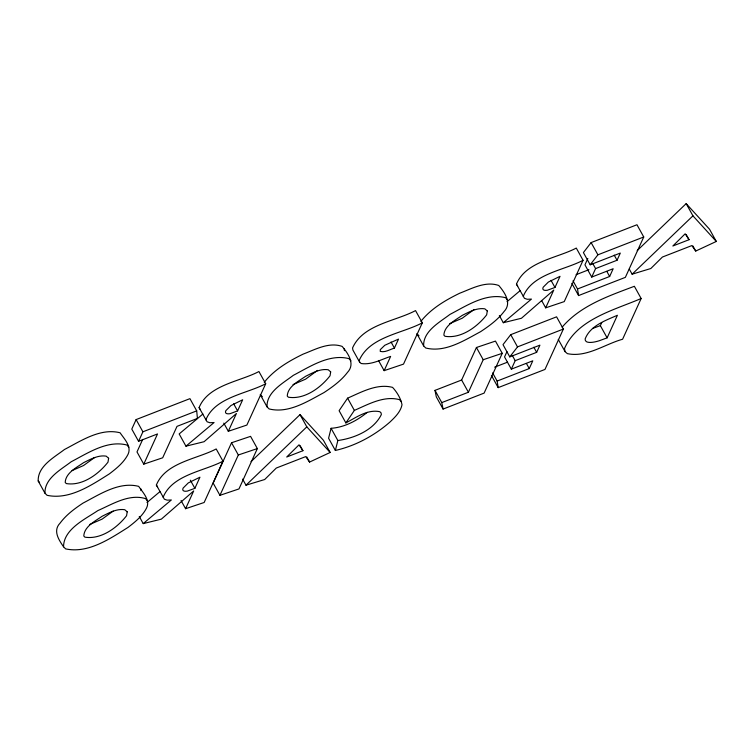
<?xml version="1.0" encoding="UTF-8"?>
<svg xmlns="http://www.w3.org/2000/svg" width="754" height="754" viewBox="0 0 754 754"><rect width="100%" height="100%" fill="white"/><g stroke="black" fill="none" stroke-linecap="round" stroke-linejoin="round"><path stroke-width="1.13" d="M139.264 516.471L143.213 523.606L171.347 499.968L167.162 500.156L164.363 499.205L156.361 485.048C165.55 462.353 197.19 459.063 216.191 448.95L222.967 461.175L204.155 502.494L185.588 508.714L181.064 500.562M163.137 497.282C172.327 474.577 203.966 471.288 222.967 461.175M202.901 414.012L179.169 433.946L185.946 446.179L214.07 422.542L209.885 422.73L207.086 421.778L199.084 407.622C208.274 384.917 239.913 381.637 258.924 371.524L265.7 383.748L246.878 425.058L228.311 431.288L223.797 423.135M205.861 419.846C215.05 397.141 246.69 393.861 265.7 383.748M499.355 315.596L503.304 322.721L531.438 299.093L527.253 299.272L524.454 298.32L516.452 284.173C525.642 261.468 557.272 258.179 576.282 248.066L583.059 260.29L564.246 301.609L545.679 307.839L541.721 300.705M523.229 296.397C532.418 273.693 564.049 270.413 583.059 260.29M331.081 428.3L328.584 438.234L335.36 450.458C355.539 445.85 374.276 435.689 389.856 422.136C394.964 417.264 400.544 411.967 402.014 404.766C400.808 398.395 396.953 392.108 392.57 387.377C377.009 383.286 361.515 392.118 347.594 398.169L339.102 410.694L345.879 422.919C356.095 417.499 367.65 409.054 379.837 411.722L381.062 412.872L381.354 414.549C373.692 430.223 354.333 438.272 337.858 440.524L331.081 428.3C344.521 427.367 356.925 420.732 367.236 412.363M335.36 450.458L337.858 440.524M143.769 464.153L162.685 457.791L177.002 426.368L197.416 418.423L196.709 410.873L189.933 398.649L136.125 419.582L131.79 429.092L138.566 441.316L157.529 433.936L143.769 464.153L136.992 451.929L142.685 439.422M138.566 441.316L142.902 431.806L196.709 410.873M185.588 508.714L193.693 490.929L161.356 519.138L143.213 523.606M194.871 488.338L199.933 477.207L188.255 482.946L183.118 488.083A13.892 4.411 -29 0 0 187.218 491.137L194.871 488.338L190.347 480.185M228.311 431.288L236.417 413.494L204.08 441.712L185.946 446.179M237.595 410.902L242.665 399.78L230.978 405.52L225.842 410.657A13.892 4.411 -29 0 0 229.951 413.71L237.595 410.902L233.646 403.776M231.544 442.758L213.165 483.107L219.942 495.331L238.971 488.931L257.35 448.583L250.573 436.359L231.544 442.758L238.321 454.982L219.942 495.331M384.144 370.657L390.638 356.388C381.175 359.535 371.449 365.049 361.213 363.522L359.667 362.25L352.891 350.026L352.561 347.933C362.947 324.409 395.445 321.345 415.539 310.591L422.315 322.825L403.513 364.116L384.144 370.657L378.489 360.469M394.417 348.084L398.517 339.093L384.785 345.275L380.28 349.668L380.261 351.392C385.143 352.768 389.865 349.441 394.417 348.084L391.034 341.977M461.627 380.016L476.434 347.5L495.463 341.091L502.239 353.324L484.115 393.107L443.079 409.073L436.302 396.849L435.001 390.374L461.627 380.016L468.404 392.25L441.778 402.598L443.079 409.073M468.404 392.25L483.21 359.724L502.239 353.324M506.961 351.628L504.549 356.934L511.325 369.158L532.786 360.808L529.251 368.574L497.122 381.072L498.187 387.631L544.972 369.441L563.361 329.064L556.584 316.831L510.731 334.672L503.003 344.653L509.779 356.878L539.921 345.153L536.65 352.335L515.189 360.676L511.325 369.158M545.679 307.839L553.775 290.045L521.438 318.263L503.304 322.721M554.963 287.453L560.024 276.332L548.337 282.071L543.2 287.199A13.892 4.411 -29 0 0 547.31 290.262L554.963 287.453L551.004 280.318M587.837 258.49L584.944 264.852L591.72 277.076L613.181 268.726L609.647 276.492L577.517 288.989L578.582 295.559L625.358 277.359L643.746 236.982L636.97 224.749L591.127 242.59L583.398 252.571L590.175 264.795L620.316 253.071L617.045 260.253L595.585 268.594L591.72 277.076M592.465 328.527L600.344 325.624L601.749 322.542M607.121 337.849L617.413 315.257C605.519 320.525 590.146 325.756 585.142 338.97L585.415 340.667L586.631 341.798A26.503 8.407 -29 0 0 599.241 340.751L607.121 337.849L600.344 325.624M562.145 327.17C580.552 305.521 608.657 295.992 634.368 286.284L641.145 298.509L622.597 339.243C604.755 344.182 586.706 357.764 567.347 353.635L565.038 351.618L558.262 339.394M345.879 422.919L354.371 410.402C368.291 404.342 383.786 395.511 399.347 399.611L401.533 401.703M509.779 356.878L517.508 346.897L563.361 329.064M590.175 264.795L597.903 254.814L643.746 236.982M264.239 382.325C274.324 369.611 288.716 361.138 303.108 354.135C315.247 349.517 328.923 341.788 342.137 346.397C348.169 353.466 355.511 364.078 347.424 372.467C341.119 380.732 332.571 386.887 323.984 392.589C307.547 401.392 288.471 413.786 269.131 408.941L267.02 406.83L260.243 394.606L262.354 396.708M420.864 321.402C430.949 308.688 445.341 300.215 459.733 293.212C471.863 288.594 485.548 280.865 498.752 285.474C504.794 292.543 512.126 303.155 504.049 311.543C497.734 319.809 489.195 325.964 480.609 331.666C464.162 340.459 445.096 352.863 425.756 348.009L423.635 345.907L416.858 333.683M251.035 461.637L300.035 414.634L323.391 440.242L330.167 452.466L309.583 462.061L305.709 456.604L276.284 468.046L264.682 479.525L245.983 485.208L242.599 479.092M245.983 485.208L306.812 426.858L300.035 414.634M637.177 250.62L686.168 203.618L709.523 229.225L716.3 241.45L695.725 251.054L691.842 245.587L662.417 257.039L650.825 268.518L632.125 274.192L629.298 269.103M632.125 274.192L692.945 215.842L686.168 203.618M94.636 457.489L83.562 465.52L72.064 470.59M113.213 511.071L102.148 519.101L89.594 524.539M317.472 370.421L305.615 379.149L293.061 384.578M474.087 309.498L462.24 318.216L449.686 323.654M146.992 502.513L160.178 491.438M507.074 301.638L520.26 290.554M422.315 322.825C402.221 333.57 369.724 336.642 359.338 360.158L359.667 362.25M576.094 274.682L588.94 269.687M689.052 239.697L672.851 246.002L685.169 233.797L689.052 239.697L686.225 234.607M641.145 298.509C614.519 309.998 577.074 319.149 564.492 348.574L565.038 351.618M494.624 367.179L507.48 362.184M302.91 450.713L286.709 457.018L299.036 444.813L302.91 450.713L300.092 445.623M238.321 454.982L257.35 448.583M417.565 334.38L418.979 335.784M38.19 480.986L44.967 493.21L47.078 495.312C69.462 500.138 91.225 485.284 109.405 473.851C116.559 468.375 123.892 462.494 128.048 454.304C131.865 446.425 124.212 438.856 120.084 432.777C100.489 427.763 81.206 440.788 64.467 449.507C54.156 457.405 37.634 466.189 38.19 480.986L39.594 482.381M63.543 546.791L65.664 548.893C88.039 553.719 109.811 538.865 127.982 527.432C135.136 521.957 142.478 516.075 146.634 507.885C150.451 500.006 142.789 492.437 138.67 486.358C119.066 481.344 99.782 494.37 83.053 503.088C74.58 508.686 66.22 514.841 60.122 523.078C52.695 530.646 58.699 539.732 63.543 546.791C63.638 529.11 85.108 519.242 97.85 510.599C112.469 504.162 128.981 493.634 145.447 498.582L147.464 500.769M507.555 299.885L505.529 297.698C485.934 292.684 466.651 305.719 449.921 314.427C439.61 322.335 423.088 331.119 423.635 345.907M350.93 360.808L348.913 358.621C329.309 353.617 310.035 366.642 293.297 375.351C282.986 383.258 266.464 392.042 267.02 406.83M128.877 447.188L126.861 445.001C107.266 439.987 87.982 453.013 71.244 461.731C60.933 469.629 44.411 478.422 44.967 493.21M692.945 215.842L716.3 241.45M306.812 426.858L330.167 452.466M516.452 284.173L517.678 286.096M199.084 407.622L200.31 409.545M156.361 485.048L157.586 486.98M692.898 245.955L695.725 251.054M614.218 255.154L617.045 260.253M591.127 242.59L597.903 254.814M606.819 271.402L609.647 276.492M592.757 263.504L595.585 268.594M572.993 280.846L577.517 288.989M571.805 283.325L578.582 295.559M533.823 347.236L536.65 352.335M510.731 334.672L517.508 346.897M526.424 363.485L529.251 368.574M512.362 355.586L515.189 360.676M492.607 372.919L497.122 381.072M476.434 347.5L483.21 359.724M491.41 375.407L498.187 387.631M435.001 390.374L441.778 402.598M347.594 398.169L354.371 410.402M306.765 456.971L309.583 462.061M136.125 419.582L142.902 431.806M344.154 348.584L344.418 350.648M140.687 488.535L140.951 490.609M108.623 458.262L107.992 462.155C98.585 474.209 82.375 486.189 66.305 483.578L65.202 482.428C65.673 472.89 76.588 467.527 83.628 462.645C90.574 459.233 98.19 454.869 106.191 456.142L108.623 458.262M127.209 511.843L126.568 515.736C117.172 527.791 100.961 539.77 84.891 537.159L83.788 536.009C84.26 526.471 95.164 521.108 102.214 516.226C109.151 512.814 116.766 508.45 124.778 509.723L127.209 511.843M330.676 371.892L330.035 375.784C320.638 387.829 304.428 399.808 288.358 397.207L287.255 396.057C287.726 386.519 298.631 381.156 305.681 376.265C312.627 372.862 320.243 368.499 328.244 369.762L330.676 371.892M487.301 310.968L486.66 314.861C477.254 326.906 461.052 338.885 444.983 336.284L443.87 335.134C444.351 325.596 455.256 320.233 462.306 315.342C469.242 311.939 476.858 307.575 484.86 308.838L487.301 310.968"/></g></svg>
